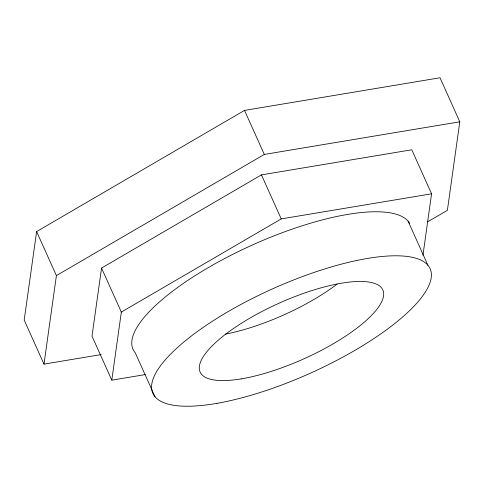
<?xml version="1.0" encoding="UTF-8"?>
<svg xmlns="http://www.w3.org/2000/svg" width="484" height="484" viewBox="0 0 484 484"><rect width="100%" height="100%" fill="white"/><g stroke="black" fill="none" stroke-linecap="round" stroke-linejoin="round"><path stroke-width="0.73" d="M427.832 221.708L447.385 210.316L459.8 121.793L440.01 77.767L244.523 110.406L36.615 231.57L24.2 320.093L43.99 364.119L101.223 354.566M43.99 364.119L56.404 275.602L36.615 231.57M422.968 255.153L431.571 193.806L411.787 149.774L261.439 174.881L101.549 268.063L92.002 336.138L111.792 380.17L145.279 374.58M111.792 380.17L121.339 312.089L101.549 268.063M56.404 275.602L264.306 154.432L459.8 121.793M121.339 312.089L281.228 218.907L431.571 193.806M408.097 221.176L427.886 265.202M244.523 110.406L264.306 154.432M261.439 174.881L281.228 218.907M155.049 396.832L135.266 352.8A152.012 46.216 -24.2 0 1 244.68 248.54A152.012 46.216 -24.2 0 1 409.754 223.529M337.185 284.041A100.164 30.456 -24.2 0 1 225.483 334.111M217.068 403.323A152.012 46.216 -24.2 0 0 431.311 276.878A152.012 46.216 -24.2 0 0 226.028 312.846A152.012 46.216 -24.2 0 0 217.068 403.323M241.177 378.881A100.164 30.456 -24.2 0 0 383.552 295.906A100.164 30.456 -24.2 0 0 249.677 318.26A100.164 30.456 -24.2 0 0 241.177 378.881"/></g></svg>
